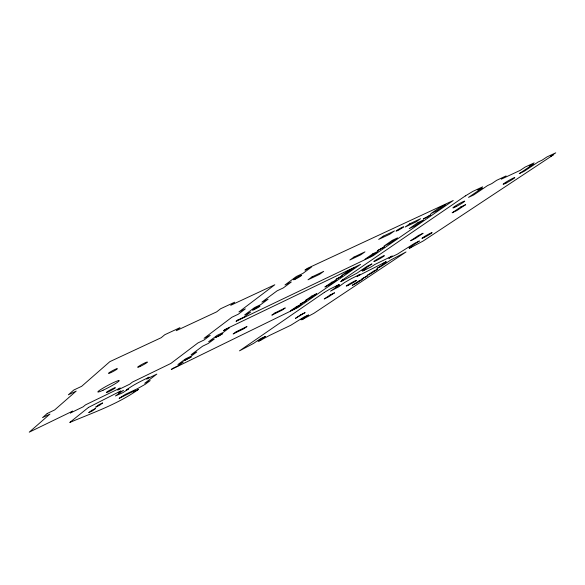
<?xml version="1.0" encoding="UTF-8"?>
<svg xmlns="http://www.w3.org/2000/svg" width="585" height="585" viewBox="0 0 585 585"><rect width="100%" height="100%" fill="white"/><g stroke="black" fill="none" stroke-linecap="round" stroke-linejoin="round"><path stroke-width="0.88" d="M362.02 278.884L367.548 275.827L362.049 278.84M88.876 412.564L92.642 410.758L95.567 408.484L91.779 410.319L88.876 412.564M184.494 360.506L191.134 356.967L184.494 360.506M377.508 250.643L384.455 246.79L377.508 250.643M95.794 407.094L99.604 405.273L102.631 402.919L98.792 404.776L95.794 407.094M300.244 304.09L306.357 300.77L300.244 304.09M215.763 337.326L219.207 335.885L222.79 333.545L215.763 337.326M423.43 218.863L426.991 217.32L430.874 214.724L423.43 218.863M335.973 279.367L342.437 275.813L336.039 279.294M47.217 413.5L42.559 417.61L49.944 414.063L29.25 432.169L72.679 411.094L70.354 413.017L83.158 406.802L85.542 404.849L120.254 388.001L117.709 390.019L129.797 384.148L132.4 382.107L170.82 363.468L197.913 342.956L204.011 340.031L210.227 335.344L204.077 338.291L231.887 317.245L238.256 314.225L245.356 308.873L238.936 311.915L274.811 284.756L230.709 305.311L234.695 302.196L220.582 308.763L216.662 311.856L176.253 330.693L179.961 327.666L164.802 334.715L161.175 337.72L109.863 361.64L81.681 386.297L73.776 390.034L68.372 394.802L76.196 391.094L54.676 409.924L47.217 413.5M88.467 407.431L69.783 422.465C93.169 412.586 117.753 404.176 138.506 389.383L133.124 392.03L135.201 390.466L119.135 398.356L125.322 394.378L137.767 388.52L145.336 384.243L150.169 380.601L144.678 383.285L156.831 374.093L146.652 379.051L149.182 377.12C141.277 381.069 133.241 384.82 126.184 390.122L128.488 388.996L122.923 392.645L115.435 395.965L123.567 390.312L118.28 392.893L120.685 391.007L88.467 407.431M172.619 368.484L171.281 369.479L298.065 307.447L360.579 264.376L225.262 329.355L223.602 330.591L229.503 327.754L223.075 332.507L217.225 335.329L208.618 341.728L214.402 338.934L208.34 343.417L202.6 346.196L191.127 354.729L196.772 351.98L191.119 356.17L185.518 358.897L177.928 364.535L183.471 361.83L178.118 365.793L172.619 368.484M237.788 320.046L236.047 321.34L372.923 255.864L453.236 200.523L307.162 268.486L304.946 270.131L311.395 267.133L302.825 273.473L296.427 276.464L284.99 284.961L291.315 281.992L283.301 287.922L277.027 290.877L261.926 302.101L268.098 299.184L260.705 304.653L254.585 307.564L244.684 314.92L250.738 312.032L243.784 317.18L237.788 320.046M236.252 331.71L233.152 333.955L243.85 328.755L246.987 326.503L236.252 331.71M312.046 276.88L308.002 279.805L319.593 274.314L323.68 271.374L312.046 276.88M383.233 236.179L378.641 239.426L389.837 234.183L394.466 230.929L383.233 236.179M275.082 312.865L271.835 315.161L281.992 310.226L285.268 307.922L275.082 312.865M354.013 257.042L349.815 260.011L360.748 254.833L364.974 251.857L354.013 257.042M409.778 223.77L405.105 227.038L415.869 221.993L420.578 218.717L409.778 223.77M296.507 306.65L290.365 310.898L295.184 308.544L301.355 304.28L296.507 306.65M311.725 296.112L305.26 300.588L310.152 298.204L316.646 293.721L311.725 296.112M331.79 282.226L324.902 286.994L329.881 284.581L336.806 279.798L331.79 282.226M348.894 270.38L341.625 275.411L346.686 272.976L353.983 267.937L348.894 270.38M372.82 253.817L365.003 259.228L370.159 256.764L378.005 251.345L372.82 253.817M392.272 240.355L383.994 246.088L389.222 243.601L397.529 237.868L392.272 240.355M418.121 222.461L409.222 228.625L414.538 226.117L423.474 219.953L418.121 222.461M440.337 207.083L430.874 213.635L436.271 211.112L445.763 204.56L440.337 207.083M324.331 292.398L239.492 350.854L253.619 343.38L260.676 338.583L265.531 336.39L258.051 341.172L261.649 339.373L259.265 340.989L269.59 335.41L290.833 325.238L304.12 316.953L308.566 314.957L300.909 319.79L304.302 318.101L301.809 319.754L313.845 313.341L406.027 251.967L390.941 259.916L381.376 266.27L376.901 268.464L386.429 262.109L382.722 263.915L386.027 261.714L357.04 276.442L360.28 274.263L351.622 278.482L344.492 282.57L338.554 286.921L330.488 291.154L339.666 284.917L335.695 286.855L338.876 284.69L329.955 289.041L324.331 292.398M465.302 195.946L341.501 280.646L344.009 279.433L340.704 281.692L357.069 273.093L367.051 266.314L371.98 263.93L361.961 270.723L365.939 268.793L362.576 271.067L371.307 266.826L374.692 264.544L392.294 255.996L388.871 258.292L397.273 254.212L414.809 243.199L419.401 240.976L409.039 247.872L412.747 246.073L409.273 248.384L423.145 241.027L553.198 154.988L550.821 156.093L555.75 152.831L547.019 156.89L542.112 160.151L538.149 162.001L524.087 171.354L519.239 173.621L533.271 164.275L529.25 166.147L534.134 162.886L525.089 167.098L520.219 170.359L501.272 179.185L506.105 175.931L496.628 180.334L491.817 183.595L487.517 185.599L473.762 194.922L468.505 197.386L482.216 188.07L477.85 190.103L482.625 186.849L472.782 191.427L465.302 195.946M300.88 314.693L295.44 318.364L305.129 312.595L300.88 314.693M330.233 294.92L324.244 298.957L328.587 296.822L334.598 292.778L330.233 294.92M418.421 235.514L410.641 240.749L415.291 238.519L423.094 233.276L418.421 235.514M460.878 206.914L452.147 212.786L456.914 210.527L465.66 204.648L460.878 206.914M358.356 281.275L352.236 285.348L356.404 283.301L362.539 279.22L358.356 281.275M373.457 271.228L367.051 275.491L371.27 273.422L377.691 269.151L373.457 271.228M110.74 372.66A4.972 0.497 -28 0 0 117.366 368.704A4.972 0.497 -28 0 0 110.799 371.643A4.972 0.497 -28 0 0 110.74 372.66M108.547 391.745A5.148 0.439 -28 0 0 115.391 387.709A5.148 0.439 -28 0 0 108.598 390.853A5.148 0.439 -28 0 0 108.547 391.745M139.932 366.532A5.521 0.512 -28.2 0 0 147.405 362.1A5.521 0.512 -28.2 0 0 140.268 365.347A5.521 0.512 -28.2 0 0 139.932 366.532M103.048 390.232A12.146 1.09 -28 0 0 119.252 380.667A12.146 1.09 -28 0 0 103.245 388.001A12.146 1.09 -28 0 0 103.048 390.232M397.88 230.439A4.395 0.38 -29.6 0 0 403.657 226.812A4.395 0.38 -29.6 0 0 397.961 229.634A4.395 0.38 -29.6 0 0 397.88 230.439M254.512 309.436A4.307 0.38 -28.8 0 0 260.04 306.021A4.307 0.38 -28.8 0 0 254.248 308.821A4.307 0.38 -28.8 0 0 254.512 309.436M295.586 279.045A4.636 0.439 -29.1 0 0 301.692 275.25A4.636 0.439 -29.1 0 0 295.622 278.146A4.636 0.439 -29.1 0 0 295.586 279.045M348.565 285.151A5.865 0.38 -29.1 0 0 356.521 280.405A5.865 0.38 -29.1 0 0 349.135 284.076A5.865 0.38 -29.1 0 0 348.565 285.151M376.528 260.486A6.04 0.439 -29.3 0 0 384.396 255.652A6.04 0.439 -29.3 0 0 376.447 259.652A6.04 0.439 -29.3 0 0 376.528 260.486M455.927 206.695A6.874 0.541 -29.8 0 0 464.746 201.13A6.874 0.541 -29.8 0 0 455.656 205.781A6.874 0.541 -29.8 0 0 455.927 206.695M424.293 237.415A5.879 0.402 -29.5 0 0 432.154 232.618A5.879 0.402 -29.5 0 0 424.673 236.398A5.879 0.402 -29.5 0 0 424.293 237.415M505.981 183.127A6.691 0.49 -29.9 0 0 514.807 177.606A6.691 0.49 -29.9 0 0 506.237 181.993A6.691 0.49 -29.9 0 0 505.981 183.127"/></g></svg>
